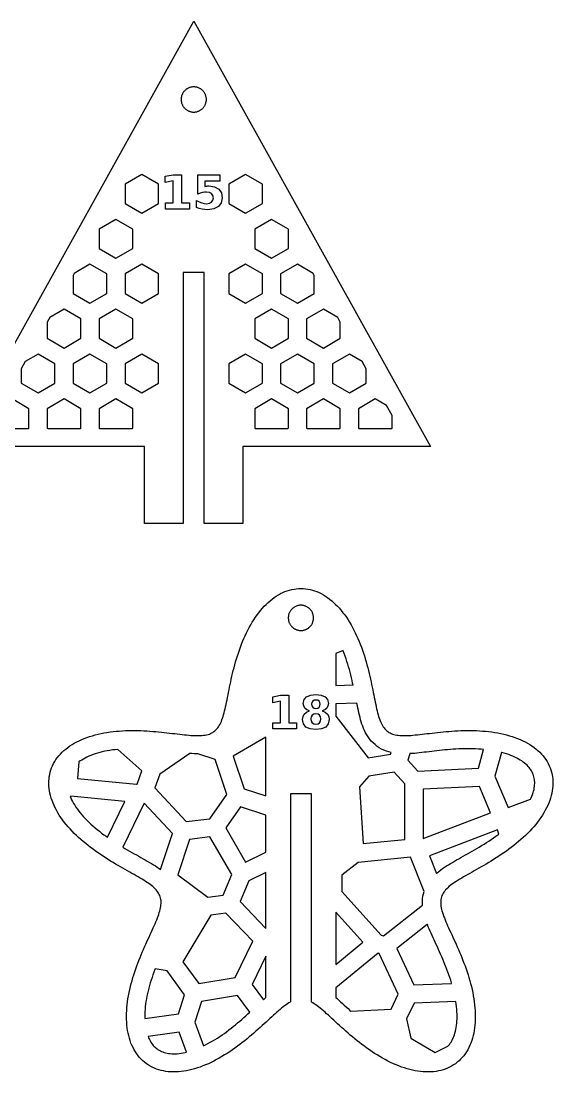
# Model space of a CAD drawing. Header units: millimetres. Extents: x 0 to 450, y -234 to 0.
# Drawn here: x 365.5 to 441.4, y -231 to -81 of the extents above; entities that cross this region are included whole.
import ezdxf

# ---------------------------------------------------------------- set-up
doc = ezdxf.new("R2010")
doc.units = ezdxf.units.MM
doc.layers.add('CUT', color=1, linetype='Continuous')
doc.layers.add('ENGRAVE', color=7, linetype='Continuous')

msp = doc.modelspace()

# ---------------------------------------------------------------- linework, layer by layer
at = {"layer": 'CUT'}
for points in [[(356.4, -141.75), (390.15, -81), (423.9, -141.75), (397.15, -141.75), (397.15, -152.75), (391.65, -152.75), (391.65, -116.88), (388.65, -116.88), (388.65, -152.75), (383.15, -152.75), (383.15, -141.75), (356.4, -141.75)], [(391.95, -92.11), (391.95, -92.02), (391.93, -91.94), (391.92, -91.85), (391.9, -91.76), (391.88, -91.68), (391.85, -91.59), (391.82, -91.51), (391.78, -91.43), (391.74, -91.35), (391.7, -91.27), (391.65, -91.2), (391.6, -91.13), (391.55, -91.06), (391.49, -90.99), (391.43, -90.93), (391.36, -90.87), (391.3, -90.81), (391.23, -90.75), (391.15, -90.7), (391.08, -90.66), (391, -90.61), (390.92, -90.57), (390.84, -90.54), (390.76, -90.51), (390.68, -90.48), (390.59, -90.45), (390.5, -90.43), (390.42, -90.42), (390.33, -90.41), (390.24, -90.4), (390.15, -90.4), (390.07, -90.4), (389.98, -90.41), (389.89, -90.42), (389.8, -90.43), (389.72, -90.45), (389.63, -90.48), (389.55, -90.51), (389.46, -90.54), (389.38, -90.57), (389.31, -90.61), (389.23, -90.66), (389.15, -90.7), (389.08, -90.75), (389.01, -90.81), (388.95, -90.87), (388.88, -90.93), (388.82, -90.99), (388.76, -91.06), (388.71, -91.13), (388.66, -91.2), (388.61, -91.27), (388.57, -91.35), (388.53, -91.43), (388.49, -91.51), (388.46, -91.59), (388.43, -91.68), (388.41, -91.76), (388.39, -91.85), (388.37, -91.94), (388.36, -92.02), (388.36, -92.11), (388.35, -92.2), (388.36, -92.29), (388.36, -92.38), (388.37, -92.46), (388.39, -92.55), (388.41, -92.64), (388.43, -92.72), (388.46, -92.81), (388.49, -92.89), (388.53, -92.97), (388.57, -93.05), (388.61, -93.13), (388.66, -93.2), (388.71, -93.27), (388.76, -93.34), (388.82, -93.41), (388.88, -93.47), (388.95, -93.53), (389.01, -93.59), (389.08, -93.65), (389.15, -93.7), (389.23, -93.74), (389.31, -93.79), (389.38, -93.83), (389.46, -93.86), (389.55, -93.89), (389.63, -93.92), (389.72, -93.95), (389.8, -93.97), (389.89, -93.98), (389.98, -93.99), (390.07, -94), (390.15, -94), (390.24, -94), (390.33, -93.99), (390.42, -93.98), (390.5, -93.97), (390.59, -93.95), (390.68, -93.92), (390.76, -93.89), (390.84, -93.86), (390.92, -93.83), (391, -93.79), (391.08, -93.74), (391.15, -93.7), (391.23, -93.65), (391.3, -93.59), (391.36, -93.53), (391.43, -93.47), (391.49, -93.41), (391.55, -93.34), (391.6, -93.27), (391.65, -93.2), (391.7, -93.13), (391.74, -93.05), (391.78, -92.97), (391.82, -92.89), (391.85, -92.81), (391.88, -92.72), (391.9, -92.64), (391.92, -92.55), (391.93, -92.46), (391.95, -92.38), (391.95, -92.29), (391.95, -92.2), (391.95, -92.11)], [(380.35, -104.3), (380.35, -107.07), (382.75, -108.45), (385.15, -107.07), (385.15, -105.68), (385.15, -104.3), (382.75, -102.91), (380.35, -104.3)], [(395.15, -104.3), (395.15, -107.07), (397.55, -108.45), (399.95, -107.07), (399.95, -104.3), (397.55, -102.91), (395.15, -104.3)], [(376.65, -110.71), (376.65, -113.48), (379.05, -114.86), (381.45, -113.48), (381.45, -110.71), (379.05, -109.32), (376.65, -110.71)], [(398.85, -110.71), (398.85, -113.48), (401.25, -114.86), (403.65, -113.48), (403.65, -110.71), (401.25, -109.32), (398.85, -110.71)], [(372.95, -119.89), (375.35, -121.27), (377.75, -119.89), (377.75, -117.11), (375.35, -115.73), (373.12, -117.02), (372.95, -117.31), (372.95, -119.89)], [(380.35, -117.11), (380.35, -119.89), (382.75, -121.27), (385.15, -119.89), (385.15, -118.5), (385.15, -117.11), (382.75, -115.73), (380.35, -117.11)], [(395.15, -117.11), (395.15, -119.89), (397.55, -121.27), (399.95, -119.89), (399.95, -117.11), (397.55, -115.73), (395.15, -117.11)], [(402.55, -119.89), (404.95, -121.27), (407.35, -119.89), (407.35, -117.31), (407.19, -117.02), (404.95, -115.73), (402.55, -117.11), (402.55, -119.89)], [(369.25, -123.97), (369.25, -126.29), (371.65, -127.68), (374.05, -126.29), (374.05, -123.52), (371.65, -122.14), (369.62, -123.31), (369.25, -123.97)], [(376.65, -126.29), (379.05, -127.68), (381.45, -126.29), (381.45, -123.52), (379.05, -122.14), (376.65, -123.52), (376.65, -126.29)], [(398.85, -126.29), (401.25, -127.68), (403.65, -126.29), (403.65, -123.52), (401.25, -122.14), (398.85, -123.52), (398.85, -126.29)], [(406.25, -123.52), (406.25, -126.29), (408.65, -127.68), (411.05, -126.29), (411.05, -123.97), (410.69, -123.31), (408.65, -122.14), (406.25, -123.52)], [(365.55, -130.63), (365.55, -132.7), (367.95, -134.09), (370.35, -132.7), (370.35, -129.93), (367.95, -128.55), (366.13, -129.6), (365.55, -130.63)], [(372.95, -132.7), (375.35, -134.09), (377.75, -132.7), (377.75, -129.93), (375.35, -128.55), (372.95, -129.93), (372.95, -132.7)], [(380.35, -129.93), (380.35, -132.7), (382.75, -134.09), (385.15, -132.7), (385.15, -131.32), (385.15, -129.93), (382.75, -128.55), (380.35, -129.93)], [(395.15, -132.7), (397.55, -134.09), (399.95, -132.7), (399.95, -129.93), (397.55, -128.55), (395.15, -129.93), (395.15, -132.7)], [(402.55, -129.93), (402.55, -132.7), (404.95, -134.09), (407.35, -132.7), (407.35, -129.93), (404.95, -128.55), (402.55, -129.93)], [(409.95, -129.93), (409.95, -132.7), (412.35, -134.09), (414.75, -132.7), (414.75, -130.63), (414.18, -129.6), (412.35, -128.55), (409.95, -129.93)], [(361.92, -139.15), (366.59, -139.15), (366.65, -139.11), (366.65, -136.34), (364.25, -134.95), (362.63, -135.89), (361.85, -137.29), (361.85, -139.11), (361.92, -139.15)], [(369.25, -139.11), (369.32, -139.15), (373.99, -139.15), (374.05, -139.11), (374.05, -136.34), (371.65, -134.95), (369.25, -136.34), (369.25, -139.11)], [(376.65, -139.11), (376.72, -139.15), (381.39, -139.15), (381.45, -139.11), (381.45, -136.34), (379.05, -134.95), (376.65, -136.34), (376.65, -139.11)], [(398.92, -139.15), (403.59, -139.15), (403.65, -139.11), (403.65, -136.34), (401.25, -134.95), (398.85, -136.34), (398.85, -139.11), (398.92, -139.15)], [(406.25, -139.11), (406.32, -139.15), (410.99, -139.15), (411.05, -139.11), (411.05, -136.34), (408.65, -134.95), (406.25, -136.34), (406.25, -139.11)], [(413.65, -139.11), (413.72, -139.15), (418.39, -139.15), (418.45, -139.11), (418.45, -137.29), (417.67, -135.89), (416.05, -134.95), (413.65, -136.34), (413.65, -139.11)], [(433.66, -200.24), (433.29, -200.47), (432.93, -200.7), (432.58, -200.92), (432.22, -201.14), (431.87, -201.35), (431.52, -201.55), (431.17, -201.75), (430.83, -201.94), (430.5, -202.13), (430.17, -202.32), (429.85, -202.5), (429.53, -202.67), (429.23, -202.84), (428.93, -203.01), (428.65, -203.18), (428.37, -203.34), (428.1, -203.5), (427.85, -203.65), (427.6, -203.81), (427.37, -203.96), (427.15, -204.11), (426.94, -204.27), (426.74, -204.42), (426.56, -204.57), (426.39, -204.72), (426.23, -204.88), (426.08, -205.03), (425.95, -205.19), (425.84, -205.35), (425.73, -205.51), (425.64, -205.68), (425.56, -205.85), (425.5, -206.02), (425.45, -206.2), (425.41, -206.38), (425.39, -206.56), (425.38, -206.76), (425.38, -206.96), (425.39, -207.16), (425.42, -207.37), (425.46, -207.59), (425.5, -207.81), (425.56, -208.04), (425.63, -208.28), (425.71, -208.53), (425.8, -208.78), (425.9, -209.04), (426.01, -209.31), (426.12, -209.59), (426.24, -209.87), (426.37, -210.17), (426.51, -210.47), (426.65, -210.78), (426.8, -211.1), (426.95, -211.42), (427.1, -211.76), (427.26, -212.1), (427.42, -212.45), (427.58, -212.8), (427.74, -213.17), (427.9, -213.54), (428.07, -213.92), (428.23, -214.3), (428.39, -214.69), (428.55, -215.09), (428.7, -215.49), (428.85, -215.89), (429, -216.3), (429.14, -216.72), (429.28, -217.14), (429.41, -217.56), (429.53, -217.99), (429.65, -218.41), (429.76, -218.84), (429.86, -219.27), (429.95, -219.7), (430.03, -220.14), (430.1, -220.57), (430.17, -220.99), (430.22, -221.42), (430.26, -221.85), (430.29, -222.27), (430.31, -222.69), (430.31, -223.1), (430.31, -223.51), (430.29, -223.92), (430.26, -224.32), (430.21, -224.71), (430.16, -225.09), (430.09, -225.47), (430, -225.84), (429.91, -226.2), (429.8, -226.55), (429.67, -226.89), (429.54, -227.22), (429.39, -227.54), (429.23, -227.85), (429.05, -228.14), (428.86, -228.43), (428.66, -228.7), (428.45, -228.95), (428.22, -229.2), (427.99, -229.42), (427.74, -229.64), (427.48, -229.84), (427.21, -230.02), (426.93, -230.19), (426.64, -230.35), (426.34, -230.49), (426.03, -230.61), (425.71, -230.72), (425.38, -230.81), (425.05, -230.88), (424.71, -230.94), (424.36, -230.98), (424, -231.01), (423.64, -231.02), (423.27, -231.02), (422.9, -231), (422.52, -230.97), (422.14, -230.92), (421.76, -230.85), (421.37, -230.77), (420.98, -230.68), (420.59, -230.57), (420.2, -230.45), (419.81, -230.32), (419.42, -230.17), (419.02, -230.01), (418.63, -229.84), (418.24, -229.66), (417.85, -229.47), (417.46, -229.26), (417.08, -229.05), (416.7, -228.83), (416.32, -228.6), (415.95, -228.37), (415.58, -228.13), (415.21, -227.88), (414.85, -227.62), (414.49, -227.36), (414.14, -227.1), (413.8, -226.83), (413.46, -226.56), (413.12, -226.29), (412.79, -226.02), (412.47, -225.75), (412.16, -225.48), (411.85, -225.2), (411.55, -224.93), (411.25, -224.67), (410.96, -224.4), (410.68, -224.14), (410.4, -223.89), (410.13, -223.64), (409.87, -223.4), (409.61, -223.16), (409.36, -222.93), (409.11, -222.71), (408.88, -222.49), (408.64, -222.29), (408.41, -222.09), (408.19, -221.91), (407.97, -221.73), (407.76, -221.57), (407.55, -221.42), (407.34, -221.28), (407.14, -221.15), (406.94, -221.04), (406.94, -221.03), (406.94, -191.3), (403.94, -191.3), (403.94, -221.03), (403.93, -221.04), (403.73, -221.15), (403.53, -221.28), (403.33, -221.42), (403.12, -221.57), (402.91, -221.73), (402.69, -221.91), (402.46, -222.09), (402.24, -222.29), (402, -222.49), (401.76, -222.71), (401.52, -222.93), (401.27, -223.16), (401.01, -223.4), (400.75, -223.64), (400.48, -223.89), (400.2, -224.14), (399.92, -224.4), (399.63, -224.67), (399.33, -224.93), (399.03, -225.2), (398.72, -225.48), (398.41, -225.75), (398.08, -226.02), (397.76, -226.29), (397.42, -226.56), (397.08, -226.83), (396.74, -227.1), (396.39, -227.36), (396.03, -227.62), (395.67, -227.88), (395.3, -228.13), (394.93, -228.37), (394.56, -228.6), (394.18, -228.83), (393.8, -229.05), (393.41, -229.26), (393.03, -229.47), (392.64, -229.66), (392.25, -229.84), (391.85, -230.01), (391.46, -230.17), (391.07, -230.32), (390.68, -230.45), (390.28, -230.57), (389.89, -230.68), (389.5, -230.77), (389.12, -230.85), (388.73, -230.92), (388.35, -230.97), (387.98, -231), (387.61, -231.02), (387.24, -231.02), (386.88, -231.01), (386.52, -230.98), (386.17, -230.94), (385.83, -230.88), (385.49, -230.81), (385.17, -230.72), (384.85, -230.61), (384.54, -230.49), (384.24, -230.35), (383.95, -230.19), (383.67, -230.02), (383.4, -229.84), (383.14, -229.64), (382.89, -229.42), (382.65, -229.2), (382.43, -228.95), (382.22, -228.7), (382.02, -228.43), (381.83, -228.14), (381.65, -227.85), (381.49, -227.54), (381.34, -227.22), (381.2, -226.89), (381.08, -226.55), (380.97, -226.2), (380.88, -225.84), (380.79, -225.47), (380.72, -225.09), (380.67, -224.71), (380.62, -224.32), (380.59, -223.92), (380.57, -223.51), (380.57, -223.1), (380.57, -222.69), (380.59, -222.27), (380.62, -221.85), (380.66, -221.42), (380.71, -220.99), (380.77, -220.57), (380.85, -220.14), (380.93, -219.7), (381.02, -219.27), (381.12, -218.84), (381.23, -218.41), (381.35, -217.99), (381.47, -217.56), (381.6, -217.14), (381.74, -216.72), (381.88, -216.3), (382.03, -215.89), (382.18, -215.49), (382.33, -215.09), (382.49, -214.69), (382.65, -214.3), (382.81, -213.92), (382.97, -213.54), (383.14, -213.17), (383.3, -212.8), (383.46, -212.45), (383.62, -212.1), (383.78, -211.76), (383.93, -211.42), (384.08, -211.1), (384.23, -210.78), (384.37, -210.47), (384.5, -210.17), (384.63, -209.87), (384.75, -209.59), (384.87, -209.31), (384.98, -209.04), (385.08, -208.78), (385.16, -208.53), (385.24, -208.28), (385.31, -208.04), (385.37, -207.81), (385.42, -207.59), (385.46, -207.37), (385.48, -207.16), (385.5, -206.96), (385.5, -206.76), (385.49, -206.56), (385.46, -206.38), (385.43, -206.2), (385.38, -206.02), (385.31, -205.85), (385.24, -205.68), (385.15, -205.51), (385.04, -205.35), (384.92, -205.19), (384.79, -205.03), (384.65, -204.88), (384.49, -204.72), (384.32, -204.57), (384.14, -204.42), (383.94, -204.27), (383.73, -204.11), (383.51, -203.96), (383.28, -203.81), (383.03, -203.65), (382.78, -203.5), (382.51, -203.34), (382.23, -203.18), (381.94, -203.01), (381.65, -202.84), (381.34, -202.67), (381.03, -202.5), (380.71, -202.32), (380.38, -202.13), (380.05, -201.94), (379.71, -201.75), (379.36, -201.55), (379.01, -201.35), (378.66, -201.14), (378.3, -200.92), (377.94, -200.7), (377.58, -200.47), (377.22, -200.24), (376.86, -200), (376.5, -199.75), (376.14, -199.5), (375.79, -199.24), (375.43, -198.98), (375.08, -198.71), (374.74, -198.43), (374.4, -198.14), (374.06, -197.86), (373.73, -197.56), (373.41, -197.26), (373.1, -196.96), (372.8, -196.64), (372.51, -196.33), (372.22, -196.01), (371.95, -195.68), (371.69, -195.36), (371.44, -195.02), (371.21, -194.69), (370.98, -194.35), (370.77, -194.01), (370.58, -193.67), (370.4, -193.32), (370.23, -192.98), (370.08, -192.63), (369.95, -192.28), (369.83, -191.93), (369.73, -191.58), (369.65, -191.24), (369.58, -190.89), (369.53, -190.55), (369.5, -190.21), (369.49, -189.87), (369.49, -189.53), (369.51, -189.2), (369.55, -188.87), (369.61, -188.55), (369.68, -188.23), (369.77, -187.91), (369.88, -187.6), (370.01, -187.3), (370.16, -187.01), (370.32, -186.72), (370.5, -186.44), (370.69, -186.16), (370.9, -185.9), (371.13, -185.64), (371.37, -185.39), (371.63, -185.15), (371.9, -184.92), (372.18, -184.69), (372.48, -184.48), (372.8, -184.28), (373.12, -184.09), (373.46, -183.9), (373.81, -183.73), (374.17, -183.57), (374.54, -183.41), (374.92, -183.27), (375.3, -183.14), (375.7, -183.02), (376.1, -182.9), (376.51, -182.8), (376.93, -182.71), (377.35, -182.63), (377.78, -182.55), (378.21, -182.49), (378.65, -182.43), (379.09, -182.39), (379.53, -182.35), (379.97, -182.32), (380.41, -182.3), (380.85, -182.29), (381.3, -182.28), (381.74, -182.28), (382.18, -182.29), (382.61, -182.3), (383.05, -182.32), (383.47, -182.34), (383.9, -182.37), (384.32, -182.4), (384.74, -182.43), (385.15, -182.47), (385.55, -182.51), (385.94, -182.55), (386.33, -182.6), (386.71, -182.64), (387.09, -182.69), (387.45, -182.73), (387.81, -182.77), (388.16, -182.81), (388.5, -182.85), (388.82, -182.89), (389.14, -182.92), (389.45, -182.95), (389.75, -182.97), (390.04, -182.99), (390.32, -183), (390.59, -183.01), (390.85, -183.01), (391.1, -183), (391.33, -182.99), (391.56, -182.96), (391.78, -182.93), (391.99, -182.89), (392.19, -182.84), (392.38, -182.78), (392.55, -182.71), (392.73, -182.63), (392.89, -182.54), (393.04, -182.43), (393.18, -182.32), (393.32, -182.2), (393.45, -182.06), (393.57, -181.91), (393.69, -181.75), (393.8, -181.57), (393.9, -181.39), (394, -181.19), (394.09, -180.98), (394.18, -180.76), (394.26, -180.53), (394.34, -180.28), (394.42, -180.02), (394.49, -179.75), (394.56, -179.47), (394.63, -179.18), (394.7, -178.88), (394.77, -178.56), (394.84, -178.24), (394.91, -177.91), (394.98, -177.56), (395.05, -177.21), (395.12, -176.85), (395.19, -176.48), (395.27, -176.11), (395.35, -175.72), (395.43, -175.33), (395.51, -174.94), (395.61, -174.54), (395.7, -174.13), (395.8, -173.72), (395.91, -173.31), (396.02, -172.89), (396.13, -172.48), (396.26, -172.06), (396.39, -171.64), (396.52, -171.22), (396.66, -170.8), (396.81, -170.38), (396.97, -169.97), (397.13, -169.56), (397.31, -169.15), (397.49, -168.75), (397.67, -168.35), (397.87, -167.96), (398.07, -167.58), (398.28, -167.2), (398.49, -166.83), (398.72, -166.47), (398.95, -166.12), (399.19, -165.78), (399.44, -165.46), (399.69, -165.14), (399.95, -164.83), (400.21, -164.54), (400.49, -164.27), (400.77, -164), (401.05, -163.75), (401.34, -163.52), (401.63, -163.3), (401.93, -163.1), (402.24, -162.91), (402.55, -162.74), (402.86, -162.58), (403.17, -162.45), (403.49, -162.33), (403.81, -162.23), (404.13, -162.15), (404.46, -162.08), (404.78, -162.04), (405.11, -162.01), (405.44, -162), (405.77, -162.01), (406.09, -162.04), (406.42, -162.08), (406.74, -162.15), (407.07, -162.23), (407.39, -162.33), (407.7, -162.45), (408.02, -162.58), (408.33, -162.74), (408.64, -162.91), (408.94, -163.1), (409.24, -163.3), (409.54, -163.52), (409.83, -163.75), (410.11, -164), (410.39, -164.27), (410.66, -164.54), (410.93, -164.83), (411.19, -165.14), (411.44, -165.46), (411.69, -165.78), (411.93, -166.12), (412.16, -166.47), (412.38, -166.83), (412.6, -167.2), (412.81, -167.58), (413.01, -167.96), (413.2, -168.35), (413.39, -168.75), (413.57, -169.15), (413.74, -169.56), (413.91, -169.97), (414.06, -170.38), (414.21, -170.8), (414.36, -171.22), (414.49, -171.64), (414.62, -172.06), (414.74, -172.48), (414.86, -172.89), (414.97, -173.31), (415.08, -173.72), (415.18, -174.13), (415.27, -174.54), (415.36, -174.94), (415.45, -175.33), (415.53, -175.72), (415.61, -176.11), (415.69, -176.48), (415.76, -176.85), (415.83, -177.21), (415.9, -177.56), (415.97, -177.91), (416.04, -178.24), (416.11, -178.56), (416.17, -178.88), (416.24, -179.18), (416.31, -179.47), (416.38, -179.75), (416.46, -180.02), (416.53, -180.28), (416.61, -180.53), (416.7, -180.76), (416.79, -180.98), (416.88, -181.19), (416.98, -181.39), (417.08, -181.57), (417.19, -181.75), (417.3, -181.91), (417.43, -182.06), (417.56, -182.2), (417.69, -182.32), (417.84, -182.43), (417.99, -182.54), (418.15, -182.63), (418.32, -182.71), (418.5, -182.78), (418.69, -182.84), (418.89, -182.89), (419.1, -182.93), (419.32, -182.96), (419.54, -182.99), (419.78, -183), (420.03, -183.01), (420.29, -183.01), (420.56, -183), (420.84, -182.99), (421.13, -182.97), (421.42, -182.95), (421.73, -182.92), (422.05, -182.89), (422.38, -182.85), (422.72, -182.81), (423.07, -182.77), (423.42, -182.73), (423.79, -182.69), (424.16, -182.64), (424.54, -182.6), (424.93, -182.55), (425.33, -182.51), (425.73, -182.47), (426.14, -182.43), (426.56, -182.4), (426.98, -182.37), (427.4, -182.34), (427.83, -182.32), (428.27, -182.3), (428.7, -182.29), (429.14, -182.28), (429.58, -182.28), (430.02, -182.29), (430.47, -182.3), (430.91, -182.32), (431.35, -182.35), (431.79, -182.39), (432.23, -182.43), (432.66, -182.49), (433.09, -182.55), (433.52, -182.63), (433.95, -182.71), (434.36, -182.8), (434.77, -182.9), (435.18, -183.02), (435.57, -183.14), (435.96, -183.27), (436.34, -183.41), (436.71, -183.57), (437.07, -183.73), (437.42, -183.9), (437.76, -184.09), (438.08, -184.28), (438.39, -184.48), (438.69, -184.69), (438.98, -184.92), (439.25, -185.15), (439.51, -185.39), (439.75, -185.64), (439.98, -185.9), (440.19, -186.16), (440.38, -186.44), (440.56, -186.72), (440.72, -187.01), (440.87, -187.3), (440.99, -187.6), (441.1, -187.91), (441.2, -188.23), (441.27, -188.55), (441.33, -188.87), (441.37, -189.2), (441.39, -189.53), (441.39, -189.87), (441.38, -190.21), (441.34, -190.55), (441.3, -190.89), (441.23, -191.24), (441.14, -191.58), (441.04, -191.93), (440.93, -192.28), (440.79, -192.63), (440.64, -192.98), (440.48, -193.32), (440.3, -193.67), (440.1, -194.01), (439.89, -194.35), (439.67, -194.69), (439.44, -195.02), (439.19, -195.36), (438.93, -195.68), (438.65, -196.01), (438.37, -196.33), (438.08, -196.64), (437.77, -196.96), (437.46, -197.26), (437.14, -197.56), (436.82, -197.86), (436.48, -198.14), (436.14, -198.43), (435.8, -198.71), (435.45, -198.98), (435.09, -199.24), (434.74, -199.5), (434.38, -199.75), (434.02, -200), (433.66, -200.24)], [(407.24, -166.11), (407.23, -166.02), (407.22, -165.94), (407.2, -165.85), (407.18, -165.76), (407.16, -165.68), (407.13, -165.59), (407.1, -165.51), (407.07, -165.43), (407.03, -165.35), (406.98, -165.27), (406.94, -165.2), (406.88, -165.13), (406.83, -165.06), (406.77, -164.99), (406.71, -164.93), (406.65, -164.87), (406.58, -164.81), (406.51, -164.75), (406.44, -164.7), (406.36, -164.66), (406.29, -164.61), (406.21, -164.57), (406.13, -164.54), (406.05, -164.51), (405.96, -164.48), (405.88, -164.45), (405.79, -164.43), (405.7, -164.42), (405.62, -164.41), (405.53, -164.4), (405.44, -164.4), (405.35, -164.4), (405.26, -164.41), (405.17, -164.42), (405.09, -164.43), (405, -164.45), (404.92, -164.48), (404.83, -164.51), (404.75, -164.54), (404.67, -164.57), (404.59, -164.61), (404.51, -164.66), (404.44, -164.7), (404.37, -164.75), (404.3, -164.81), (404.23, -164.87), (404.17, -164.93), (404.1, -164.99), (404.05, -165.06), (403.99, -165.13), (403.94, -165.2), (403.89, -165.27), (403.85, -165.35), (403.81, -165.43), (403.78, -165.51), (403.74, -165.59), (403.72, -165.68), (403.69, -165.76), (403.67, -165.85), (403.66, -165.94), (403.65, -166.02), (403.64, -166.11), (403.64, -166.2), (403.64, -166.29), (403.65, -166.38), (403.66, -166.46), (403.67, -166.55), (403.69, -166.64), (403.72, -166.72), (403.74, -166.81), (403.78, -166.89), (403.81, -166.97), (403.85, -167.05), (403.89, -167.13), (403.94, -167.2), (403.99, -167.27), (404.05, -167.34), (404.1, -167.41), (404.17, -167.47), (404.23, -167.53), (404.3, -167.59), (404.37, -167.65), (404.44, -167.7), (404.51, -167.74), (404.59, -167.79), (404.67, -167.83), (404.75, -167.86), (404.83, -167.89), (404.92, -167.92), (405, -167.95), (405.09, -167.97), (405.17, -167.98), (405.26, -167.99), (405.35, -168), (405.44, -168), (405.53, -168), (405.62, -167.99), (405.7, -167.98), (405.79, -167.97), (405.88, -167.95), (405.96, -167.92), (406.05, -167.89), (406.13, -167.86), (406.21, -167.83), (406.29, -167.79), (406.36, -167.74), (406.44, -167.7), (406.51, -167.65), (406.58, -167.59), (406.65, -167.53), (406.71, -167.47), (406.77, -167.41), (406.83, -167.34), (406.88, -167.27), (406.94, -167.2), (406.98, -167.13), (407.03, -167.05), (407.07, -166.97), (407.1, -166.89), (407.13, -166.81), (407.16, -166.72), (407.18, -166.64), (407.2, -166.55), (407.22, -166.46), (407.23, -166.38), (407.24, -166.29), (407.24, -166.2), (407.24, -166.11)], [(411.76, -171.66), (411.62, -171.28), (411.48, -170.91), (411.47, -170.88), (410.44, -171.27), (410.44, -175.85), (412.89, -175.78), (412.82, -175.5), (412.74, -175.12), (412.65, -174.74), (412.55, -174.35), (412.46, -173.96), (412.35, -173.58), (412.24, -173.19), (412.13, -172.81), (412.01, -172.42), (411.89, -172.04), (411.76, -171.66)], [(413.49, -178.77), (413.42, -178.42), (413.41, -178.37), (410.44, -178.45), (410.44, -180.21), (415.01, -186.2), (418.21, -185.67), (418.29, -185.42), (417.98, -185.34), (417.63, -185.23), (417.29, -185.1), (416.95, -184.94), (416.62, -184.75), (416.31, -184.54), (416.01, -184.3), (415.73, -184.05), (415.47, -183.78), (415.24, -183.49), (415.03, -183.2), (414.84, -182.9), (414.67, -182.6), (414.52, -182.29), (414.39, -181.99), (414.26, -181.68), (414.15, -181.37), (414.05, -181.05), (413.96, -180.74), (413.87, -180.42), (413.79, -180.1), (413.71, -179.77), (413.64, -179.44), (413.56, -179.11), (413.49, -178.77)], [(400.44, -191.61), (400.44, -183.24), (395.79, -185.96), (397.35, -190.61), (400.44, -191.61)], [(373.95, -186.63), (373.77, -186.76), (373.58, -189.13), (382.01, -189.95), (382.07, -189.92), (382.73, -188.05), (379.33, -184.98), (378.95, -185.02), (378.57, -185.06), (378.19, -185.12), (377.82, -185.18), (377.46, -185.25), (377.11, -185.33), (376.77, -185.42), (376.43, -185.51), (376.11, -185.61), (375.79, -185.72), (375.49, -185.83), (375.2, -185.95), (374.92, -186.08), (374.66, -186.21), (374.41, -186.35), (374.17, -186.49), (373.95, -186.63)], [(389.9, -185.58), (389.6, -185.57), (385.33, -188.5), (384.62, -190.48), (389.09, -195.26), (392.44, -194.87), (394.89, -191.43), (393.2, -186.41), (390.75, -185.61), (390.56, -185.61), (390.23, -185.6), (389.9, -185.58)], [(421.65, -185.54), (421.31, -185.56), (420.98, -185.58), (420.96, -185.59), (420.68, -186.49), (422.11, -188.07), (430.75, -187.65), (431.47, -184.97), (431.15, -184.94), (430.76, -184.92), (430.36, -184.9), (429.96, -184.89), (429.56, -184.88), (429.16, -184.88), (428.76, -184.89), (428.36, -184.9), (427.96, -184.91), (427.56, -184.94), (427.16, -184.96), (426.76, -184.99), (426.37, -185.02), (425.98, -185.06), (425.6, -185.1), (425.21, -185.14), (424.84, -185.18), (424.46, -185.22), (424.09, -185.27), (423.73, -185.31), (423.37, -185.35), (423.02, -185.39), (422.67, -185.43), (422.32, -185.47), (421.98, -185.51), (421.65, -185.54)], [(434.77, -185.61), (434.45, -185.51), (434.11, -185.42), (434.05, -185.4), (433.12, -188.82), (434.99, -193.27), (438.2, -192.06), (438.28, -191.9), (438.38, -191.65), (438.48, -191.4), (438.56, -191.15), (438.63, -190.92), (438.69, -190.69), (438.73, -190.46), (438.76, -190.24), (438.78, -190.03), (438.79, -189.83), (438.79, -189.63), (438.78, -189.43), (438.75, -189.25), (438.72, -189.07), (438.68, -188.89), (438.63, -188.72), (438.57, -188.55), (438.5, -188.38), (438.42, -188.21), (438.33, -188.05), (438.22, -187.89), (438.11, -187.72), (437.98, -187.56), (437.84, -187.4), (437.69, -187.24), (437.52, -187.09), (437.34, -186.93), (437.14, -186.78), (436.93, -186.63), (436.71, -186.49), (436.47, -186.35), (436.22, -186.21), (435.95, -186.08), (435.68, -185.95), (435.39, -185.83), (435.08, -185.72), (434.77, -185.61)], [(420.26, -189.9), (418.73, -188.22), (415.13, -188.81), (413.78, -190.34), (414.3, -198.43), (420.27, -197.84), (420.26, -189.9)], [(422.87, -197.71), (432.49, -194.05), (430.9, -190.25), (422.86, -190.64), (422.87, -197.71)], [(377.83, -197.51), (380.32, -192.4), (372.63, -191.65), (372.53, -191.74), (372.6, -191.9), (372.73, -192.16), (372.86, -192.42), (373.01, -192.69), (373.18, -192.96), (373.35, -193.23), (373.55, -193.5), (373.75, -193.77), (373.96, -194.04), (374.19, -194.31), (374.43, -194.58), (374.68, -194.85), (374.94, -195.12), (375.21, -195.38), (375.49, -195.65), (375.78, -195.91), (376.08, -196.16), (376.38, -196.41), (376.69, -196.66), (377.01, -196.91), (377.33, -197.15), (377.65, -197.38), (377.83, -197.51)], [(384.96, -201.81), (385.23, -201.99), (385.4, -202.11), (387.11, -196.96), (383.09, -192.65), (380.03, -198.93), (380.33, -199.11), (380.67, -199.3), (381, -199.5), (381.33, -199.68), (381.66, -199.87), (381.98, -200.05), (382.3, -200.23), (382.61, -200.4), (382.93, -200.58), (383.23, -200.75), (383.53, -200.92), (383.83, -201.1), (384.12, -201.27), (384.41, -201.45), (384.69, -201.62), (384.96, -201.81)], [(400.44, -199.66), (400.44, -194.35), (396.84, -193.17), (394.71, -196.16), (397.55, -201.06), (400.44, -199.66)], [(433.67, -197.06), (433.48, -196.45), (423.79, -200.15), (424.78, -202.67), (424.86, -202.6), (425.12, -202.39), (425.38, -202.19), (425.64, -201.99), (425.91, -201.81), (426.19, -201.62), (426.47, -201.45), (426.76, -201.27), (427.05, -201.1), (427.34, -200.92), (427.65, -200.75), (427.95, -200.58), (428.26, -200.4), (428.58, -200.23), (428.9, -200.05), (429.22, -199.87), (429.55, -199.68), (429.88, -199.5), (430.21, -199.3), (430.55, -199.11), (430.88, -198.91), (431.22, -198.7), (431.56, -198.5), (431.89, -198.28), (432.23, -198.07), (432.56, -197.84), (432.89, -197.62), (433.22, -197.38), (433.55, -197.15), (433.67, -197.06)], [(395.58, -202.85), (392.47, -197.48), (389.56, -197.83), (387.88, -202.9), (392.14, -206.06), (394.33, -205.78), (395.58, -202.85)], [(422.92, -205.58), (423.01, -205.27), (421.09, -200.37), (413.59, -201.12), (411.3, -202.94), (411.29, -205.28), (416.88, -211.5), (417.23, -211.59), (422.79, -207.2), (422.78, -207.05), (422.78, -206.69), (422.8, -206.32), (422.85, -205.95), (422.92, -205.58)], [(400.44, -210.56), (400.44, -202.55), (398.03, -203.72), (396.77, -206.69), (400.44, -210.56)], [(396.08, -217.52), (398.57, -212.37), (394.75, -208.34), (392.59, -208.62), (388.62, -215.32), (390.87, -218.37), (396.08, -217.52)], [(410.44, -208.22), (410.44, -215.67), (414.29, -212.5), (410.44, -208.22)], [(423.48, -209.98), (423.47, -209.97), (419.13, -213.41), (421.55, -218.57), (426.93, -218.37), (426.92, -218.31), (426.8, -217.93), (426.67, -217.54), (426.54, -217.16), (426.41, -216.78), (426.27, -216.41), (426.12, -216.03), (425.98, -215.66), (425.83, -215.3), (425.67, -214.93), (425.52, -214.57), (425.36, -214.22), (425.21, -213.87), (425.05, -213.52), (424.9, -213.18), (424.74, -212.84), (424.59, -212.51), (424.44, -212.18), (424.29, -211.86), (424.14, -211.54), (424, -211.22), (423.86, -210.91), (423.73, -210.6), (423.6, -210.29), (423.48, -209.98)], [(400.09, -220.72), (400.28, -220.55), (400.44, -220.41), (400.44, -214.48), (398.47, -218.55), (400.09, -220.72)], [(419.3, -219.91), (416.59, -214.11), (416.47, -214.08), (410.44, -219.03), (410.44, -220.41), (410.6, -220.55), (410.85, -220.77), (411.11, -221.01), (411.37, -221.24), (411.63, -221.49), (411.9, -221.73), (412.17, -221.98), (412.44, -222.23), (412.57, -222.36), (418.3, -222.06), (419.3, -219.91)], [(383.17, -223.39), (387.96, -222.73), (388.85, -220.01), (386.34, -216.6), (384.64, -216.32), (384.61, -216.41), (384.47, -216.78), (384.33, -217.16), (384.2, -217.54), (384.08, -217.93), (383.96, -218.31), (383.85, -218.69), (383.74, -219.08), (383.65, -219.46), (383.56, -219.84), (383.48, -220.22), (383.41, -220.6), (383.34, -220.97), (383.29, -221.34), (383.24, -221.7), (383.21, -222.06), (383.19, -222.42), (383.17, -222.76), (383.17, -223.1), (383.17, -223.39)], [(398.16, -222.49), (398.16, -222.48), (396.39, -220.11), (391.28, -220.94), (390.32, -223.89), (391.55, -227.3), (391.85, -227.15), (392.18, -226.97), (392.52, -226.79), (392.86, -226.59), (393.19, -226.39), (393.53, -226.18), (393.86, -225.96), (394.19, -225.74), (394.52, -225.51), (394.84, -225.27), (395.16, -225.03), (395.48, -224.78), (395.8, -224.54), (396.11, -224.28), (396.41, -224.03), (396.72, -223.77), (397.01, -223.51), (397.31, -223.26), (397.6, -223), (397.88, -222.74), (398.16, -222.49)], [(427.59, -221.34), (427.53, -220.97), (427.53, -220.95), (421.58, -221.18), (420.52, -223.46), (421.13, -226.2), (424.59, -228.26), (426.39, -227.35), (426.49, -227.24), (426.62, -227.09), (426.73, -226.93), (426.85, -226.76), (426.96, -226.58), (427.06, -226.38), (427.16, -226.17), (427.25, -225.95), (427.33, -225.72), (427.41, -225.48), (427.48, -225.22), (427.54, -224.95), (427.59, -224.67), (427.63, -224.37), (427.67, -224.07), (427.69, -223.76), (427.71, -223.44), (427.71, -223.1), (427.71, -222.76), (427.69, -222.42), (427.67, -222.06), (427.63, -221.7), (427.59, -221.34)], [(388.94, -228.23), (389.11, -228.19), (388.08, -225.34), (383.63, -225.95), (383.63, -225.95), (383.72, -226.17), (383.82, -226.38), (383.92, -226.58), (384.03, -226.76), (384.14, -226.93), (384.26, -227.09), (384.38, -227.24), (384.51, -227.38), (384.64, -227.5), (384.78, -227.62), (384.93, -227.73), (385.07, -227.84), (385.23, -227.93), (385.39, -228.02), (385.56, -228.1), (385.74, -228.17), (385.93, -228.23), (386.13, -228.28), (386.34, -228.33), (386.55, -228.37), (386.78, -228.4), (387.02, -228.42), (387.27, -228.42), (387.52, -228.42), (387.79, -228.41), (388.07, -228.38), (388.35, -228.34), (388.64, -228.3), (388.94, -228.23)]]:
    msp.add_lwpolyline(points, close=True, dxfattribs=at)
at = {"layer": 'ENGRAVE'}
for points in [[(386.12, -106.97), (387.23, -106.97), (387.23, -103.8), (386.09, -104.03), (386.09, -103.17), (387.23, -102.94), (388.43, -102.94), (388.43, -106.97), (389.55, -106.97), (389.55, -107.84), (386.12, -107.84), (386.12, -106.97)], [(393.87, -102.94), (393.87, -103.87), (391.73, -103.87), (391.73, -104.63), (391.88, -104.59), (392.02, -104.57), (392.17, -104.55), (392.32, -104.54), (393.12, -104.66), (393.72, -104.99), (394.1, -105.53), (394.22, -106.24), (394.08, -106.95), (393.68, -107.49), (393.03, -107.83), (392.17, -107.94), (391.75, -107.92), (391.34, -107.86), (390.93, -107.75), (390.53, -107.61), (390.53, -106.62), (390.92, -106.82), (391.29, -106.96), (391.64, -107.05), (391.97, -107.08), (392.38, -107.02), (392.69, -106.85), (392.89, -106.59), (392.96, -106.24), (392.89, -105.9), (392.69, -105.63), (392.38, -105.46), (391.97, -105.41), (391.69, -105.43), (391.39, -105.48), (391.07, -105.57), (390.72, -105.7), (390.72, -102.94), (393.87, -102.94)], [(402.54, -178.08), (401.42, -178.31), (401.42, -177.47), (402.54, -177.24), (403.72, -177.24), (403.72, -181.2), (404.82, -181.2), (404.82, -182.05), (401.45, -182.05), (401.45, -181.2), (402.54, -181.2), (402.54, -178.08)], [(405.84, -178.77), (405.78, -178.4), (405.89, -177.86), (406.24, -177.47), (406.8, -177.23), (407.57, -177.15), (408.34, -177.23), (408.9, -177.47), (409.24, -177.86), (409.36, -178.4), (409.3, -178.77), (409.13, -179.08), (408.85, -179.32), (408.47, -179.49), (408.9, -179.67), (409.21, -179.93), (409.4, -180.27), (409.46, -180.7), (409.34, -181.33), (408.98, -181.78), (408.39, -182.06), (407.57, -182.15), (406.75, -182.06), (406.15, -181.78), (405.79, -181.33), (405.67, -180.7), (405.74, -180.27), (405.92, -179.93), (406.23, -179.67), (406.67, -179.49), (406.28, -179.32), (406, -179.08), (405.84, -178.77)], [(407, -178.78), (407.12, -178.97), (407.31, -179.08), (407.57, -179.12), (407.83, -179.08), (408.02, -178.97), (408.14, -178.78), (408.18, -178.52), (408.14, -178.27), (408.02, -178.08), (407.83, -177.97), (407.57, -177.93), (407.31, -177.97), (407.12, -178.08), (407, -178.27), (406.96, -178.52), (407, -178.78)], [(407.04, -180.09), (406.9, -180.32), (406.85, -180.63), (406.9, -180.95), (407.04, -181.18), (407.26, -181.32), (407.57, -181.37), (407.88, -181.32), (408.1, -181.18), (408.24, -180.95), (408.29, -180.63), (408.24, -180.32), (408.1, -180.09), (407.88, -179.95), (407.57, -179.9), (407.26, -179.95), (407.04, -180.09)]]:
    msp.add_lwpolyline(points, close=True, dxfattribs=at)

doc.saveas('drawing.dxf')
